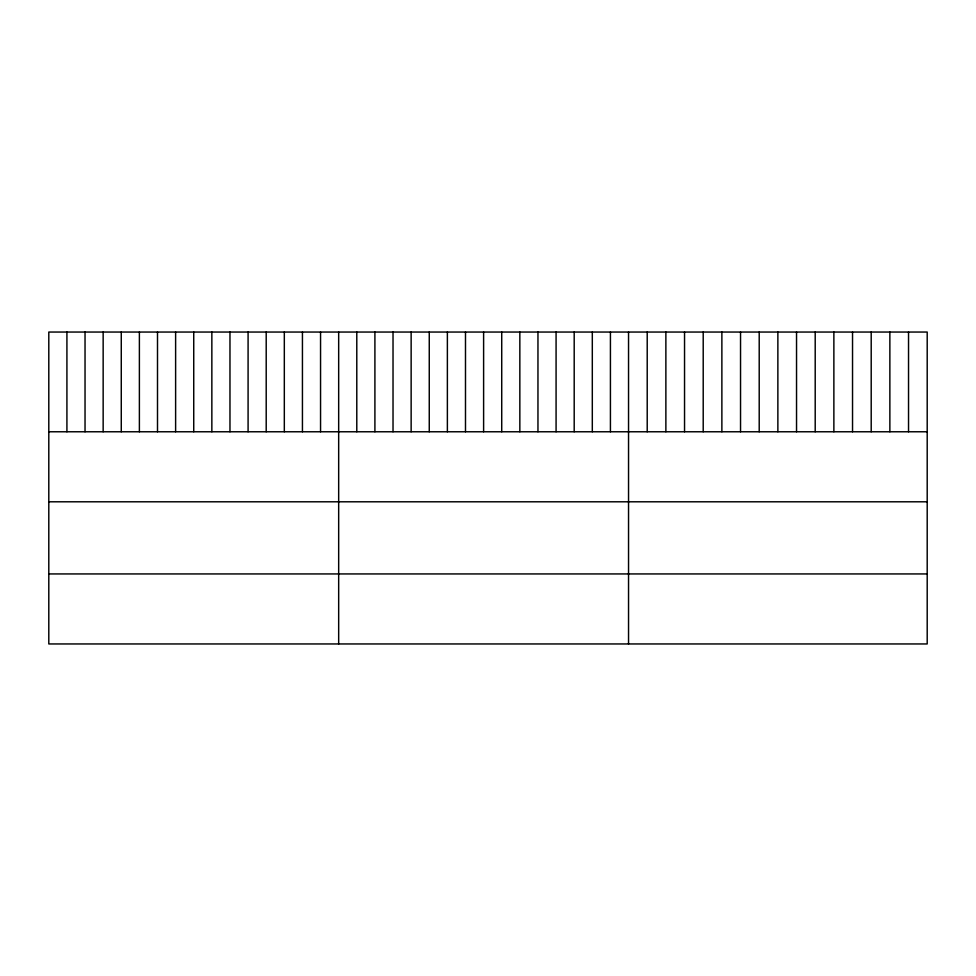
<?xml version="1.0" encoding="UTF-8"?>
<svg xmlns="http://www.w3.org/2000/svg" width="976" height="976" viewBox="0 0 976 976"><rect width="100%" height="100%" fill="white"/><g stroke="black" fill="none" stroke-linecap="round" stroke-linejoin="round"><path stroke-width="1.46" d="M927.2 431.77L927.2 643.953L48.8 643.953L48.8 332.047L927.2 332.047L927.2 431.77L48.8 431.77M48.8 501.798L927.2 501.798M48.8 573.937L927.2 573.937M908.534 332.047L908.534 431.77M889.868 332.047L889.868 431.77M871.202 332.047L871.202 431.77M852.536 332.047L852.536 431.77M833.87 332.047L833.87 431.77M815.204 332.047L815.204 431.77M796.538 332.047L796.538 431.77M777.872 332.047L777.872 431.77M759.206 332.047L759.206 431.77M740.54 332.047L740.54 431.77M721.874 332.047L721.874 431.77M703.208 332.047L703.208 431.77M684.542 332.047L684.542 431.77M665.876 332.047L665.876 431.77M647.21 332.047L647.21 431.77M628.544 332.047L628.544 643.953M610.427 332.047L610.427 431.77M592.31 332.047L592.31 431.77M574.193 332.047L574.193 431.77M556.076 332.047L556.076 431.77M537.959 332.047L537.959 431.77M519.842 332.047L519.842 431.77M501.725 332.047L501.725 431.77M483.608 332.047L483.608 431.77M465.491 332.047L465.491 431.77M447.374 332.047L447.374 431.77M429.257 332.047L429.257 431.77M411.14 332.047L411.14 431.77M393.023 332.047L393.023 431.77M374.906 332.047L374.906 431.77M356.789 332.047L356.789 431.77M338.672 332.047L338.672 643.953M320.555 332.047L320.555 431.77M302.438 332.047L302.438 431.77M284.321 332.047L284.321 431.77M266.204 332.047L266.204 431.77M248.087 332.047L248.087 431.77M229.97 332.047L229.97 431.77M211.853 332.047L211.853 431.77M193.736 332.047L193.736 431.77M175.619 332.047L175.619 431.77M157.502 332.047L157.502 431.77M139.385 332.047L139.385 431.77M121.268 332.047L121.268 431.77M103.151 332.047L103.151 431.77M85.034 332.047L85.034 431.77M66.917 332.047L66.917 431.77"/></g></svg>
